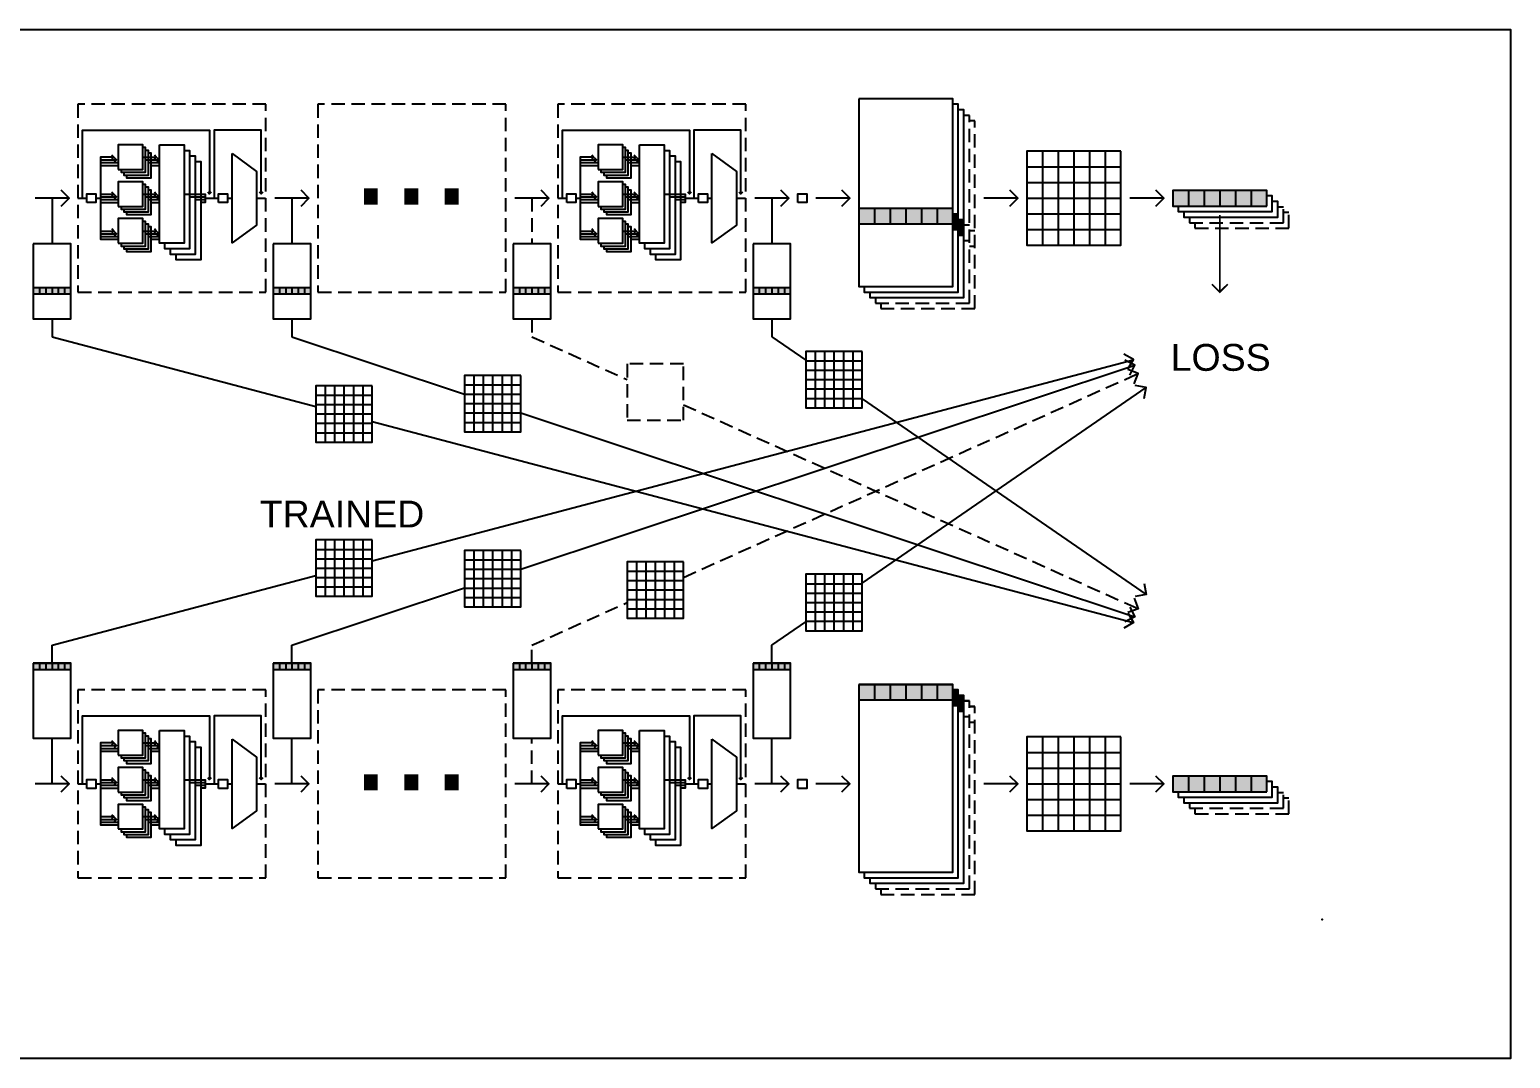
# Model space of a CAD drawing. Header units: inches. Extents: x 50 to 815, y -47 to 438.
# Drawn here: x 289.5 to 455, y 322.9 to 437.9 of the extents above; entities that cross this region are included whole.
import ezdxf

# ---------------------------------------------------------------- set-up
doc = ezdxf.new("R2010")
doc.units = ezdxf.units.IN
doc.header["$MEASUREMENT"] = 0
doc.linetypes.add('DASHED', pattern=[0.75, 0.5, -0.25])
for name, color, linetype in [('general_borders', 7, 'Continuous'), ('image_borders', 24, 'Continuous'), ('image_fill', 21, 'Continuous'), ('text', 252, 'Continuous'), ('text_borders', 204, 'Continuous'), ('text_fill', 211, 'Continuous')]:
    doc.layers.add(name, color=color, linetype=linetype)
doc.styles.get("Standard").update_dxf_attribs({"font": 'arial.ttf'})

msp = doc.modelspace()

# ---------------------------------------------------------------- hatches: boundary and pattern name
at = {"layer": 'image_fill', "transparency": 33554483}
h = msp.add_hatch(color=256, dxfattribs=at)
h.dxf.hatch_style = 1
h.paths.add_polyline_path([(290.61, 367.08), (289.91, 367.08), (289.91, 366.38), (290.61, 366.38)])
h.paths.add_polyline_path([(291.31, 367.08), (290.61, 367.08), (290.61, 366.38), (291.31, 366.38)])
h.paths.add_polyline_path([(292.01, 367.08), (291.31, 367.08), (291.31, 366.38), (292.01, 366.38)])
h.paths.add_polyline_path([(292.71, 367.08), (292.01, 367.08), (292.01, 366.38), (292.71, 366.38)])
h.paths.add_polyline_path([(293.41, 367.08), (292.71, 367.08), (292.71, 366.38), (293.41, 366.38)])
h.paths.add_polyline_path([(294.11, 367.08), (293.41, 367.08), (293.41, 366.38), (294.11, 366.38)])
h = msp.add_hatch(color=256, dxfattribs=at)
h.dxf.hatch_style = 1
h.paths.add_polyline_path([(317.42, 367.08), (316.72, 367.08), (316.72, 366.38), (317.42, 366.38)])
h.paths.add_polyline_path([(318.12, 367.08), (317.42, 367.08), (317.42, 366.38), (318.12, 366.38)])
h.paths.add_polyline_path([(318.82, 367.08), (318.12, 367.08), (318.12, 366.38), (318.82, 366.38)])
h.paths.add_polyline_path([(319.52, 367.08), (318.82, 367.08), (318.82, 366.38), (319.52, 366.38)])
h.paths.add_polyline_path([(320.22, 367.08), (319.52, 367.08), (319.52, 366.38), (320.22, 366.38)])
h.paths.add_polyline_path([(320.92, 367.08), (320.22, 367.08), (320.22, 366.38), (320.92, 366.38)])
h = msp.add_hatch(color=256, dxfattribs=at)
h.dxf.hatch_style = 1
h.paths.add_polyline_path([(344.23, 367.08), (343.53, 367.08), (343.53, 366.38), (344.23, 366.38)])
h.paths.add_polyline_path([(344.93, 367.08), (344.23, 367.08), (344.23, 366.38), (344.93, 366.38)])
h.paths.add_polyline_path([(345.63, 367.08), (344.93, 367.08), (344.93, 366.38), (345.63, 366.38)])
h.paths.add_polyline_path([(346.33, 367.08), (345.63, 367.08), (345.63, 366.38), (346.33, 366.38)])
h.paths.add_polyline_path([(347.03, 367.08), (346.33, 367.08), (346.33, 366.38), (347.03, 366.38)])
h.paths.add_polyline_path([(347.73, 367.08), (347.03, 367.08), (347.03, 366.38), (347.73, 366.38)])
h = msp.add_hatch(color=256, dxfattribs=at)
h.dxf.hatch_style = 1
h.paths.add_polyline_path([(371.04, 367.08), (370.34, 367.08), (370.34, 366.38), (371.04, 366.38)])
h.paths.add_polyline_path([(371.74, 367.08), (371.04, 367.08), (371.04, 366.38), (371.74, 366.38)])
h.paths.add_polyline_path([(372.44, 367.08), (371.74, 367.08), (371.74, 366.38), (372.44, 366.38)])
h.paths.add_polyline_path([(373.14, 367.08), (372.44, 367.08), (372.44, 366.38), (373.14, 366.38)])
h.paths.add_polyline_path([(373.84, 367.08), (373.14, 367.08), (373.14, 366.38), (373.84, 366.38)])
h.paths.add_polyline_path([(374.54, 367.08), (373.84, 367.08), (373.84, 366.38), (374.54, 366.38)])
at = {"layer": 'image_fill', "true_color": 0xffd9b3, "transparency": 33554483}
h = msp.add_hatch(color=41, dxfattribs=at)
h.dxf.hatch_style = 1
h.paths.add_polyline_path([(383.9, 364.71), (382.15, 364.71), (382.15, 362.96), (383.9, 362.96)])
h.paths.add_polyline_path([(385.65, 364.71), (383.9, 364.71), (383.9, 362.96), (385.65, 362.96)])
h.paths.add_polyline_path([(387.4, 364.71), (385.65, 364.71), (385.65, 362.96), (387.4, 362.96)])
h.paths.add_polyline_path([(389.15, 364.71), (387.4, 364.71), (387.4, 362.96), (389.15, 362.96)])
h.paths.add_polyline_path([(390.9, 364.71), (389.15, 364.71), (389.15, 362.96), (390.9, 362.96)])
h.paths.add_polyline_path([(392.65, 364.71), (390.9, 364.71), (390.9, 362.96), (392.65, 362.96)])
h = msp.add_hatch(color=41, dxfattribs=at)
h.dxf.hatch_style = 1
h.paths.add_polyline_path([(393.27, 364.09), (392.65, 364.09), (392.65, 362.34), (393.27, 362.34)])
h = msp.add_hatch(color=41, dxfattribs=at)
h.dxf.hatch_style = 1
h.paths.add_polyline_path([(393.89, 363.47), (393.27, 363.47), (393.27, 361.72), (393.89, 361.72)])
at = {"layer": 'image_fill', "transparency": 33554483}
h = msp.add_hatch(color=256, dxfattribs=at)
h.dxf.hatch_style = 1
h.paths.add_polyline_path([(418.99, 354.46), (417.24, 354.46), (417.24, 352.71), (418.99, 352.71)])
h.paths.add_polyline_path([(420.74, 354.46), (418.99, 354.46), (418.99, 352.71), (420.74, 352.71)])
h.paths.add_polyline_path([(422.49, 354.46), (420.74, 354.46), (420.74, 352.71), (422.49, 352.71)])
h.paths.add_polyline_path([(424.24, 354.46), (422.49, 354.46), (422.49, 352.71), (424.24, 352.71)])
h.paths.add_polyline_path([(425.99, 354.46), (424.24, 354.46), (424.24, 352.71), (425.99, 352.71)])
h.paths.add_polyline_path([(427.74, 354.46), (425.99, 354.46), (425.99, 352.71), (427.74, 352.71)])
at = {"layer": 'text_fill', "transparency": 33554483}
h = msp.add_hatch(color=256, dxfattribs=at)
h.dxf.hatch_style = 1
h.paths.add_polyline_path([(418.99, 419.93), (417.24, 419.93), (417.24, 418.18), (418.99, 418.18)])
h.paths.add_polyline_path([(420.74, 419.93), (418.99, 419.93), (418.99, 418.18), (420.74, 418.18)])
h.paths.add_polyline_path([(422.49, 419.93), (420.74, 419.93), (420.74, 418.18), (422.49, 418.18)])
h.paths.add_polyline_path([(424.24, 419.93), (422.49, 419.93), (422.49, 418.18), (424.24, 418.18)])
h.paths.add_polyline_path([(425.99, 419.93), (424.24, 419.93), (424.24, 418.18), (425.99, 418.18)])
h.paths.add_polyline_path([(427.74, 419.93), (425.99, 419.93), (425.99, 418.18), (427.74, 418.18)])
at = {"layer": 'text_fill', "true_color": 0xffb3ff, "transparency": 33554483}
h = msp.add_hatch(color=211, dxfattribs=at)
h.dxf.hatch_style = 1
h.paths.add_polyline_path([(383.9, 417.93), (382.15, 417.93), (382.15, 416.18), (383.9, 416.18)])
h.paths.add_polyline_path([(385.65, 417.93), (383.9, 417.93), (383.9, 416.18), (385.65, 416.18)])
h.paths.add_polyline_path([(387.4, 417.93), (385.65, 417.93), (385.65, 416.18), (387.4, 416.18)])
h.paths.add_polyline_path([(389.15, 417.93), (387.4, 417.93), (387.4, 416.18), (389.15, 416.18)])
h.paths.add_polyline_path([(390.9, 417.93), (389.15, 417.93), (389.15, 416.18), (390.9, 416.18)])
h.paths.add_polyline_path([(392.65, 417.93), (390.9, 417.93), (390.9, 416.18), (392.65, 416.18)])
h = msp.add_hatch(color=211, dxfattribs=at)
h.dxf.hatch_style = 1
h.paths.add_polyline_path([(393.27, 417.31), (392.65, 417.31), (392.65, 415.56), (393.27, 415.56)])
h = msp.add_hatch(color=211, dxfattribs=at)
h.dxf.hatch_style = 1
h.paths.add_polyline_path([(393.89, 416.69), (393.27, 416.69), (393.27, 414.94), (393.89, 414.94)])
at = {"layer": 'text_fill', "transparency": 33554483}
h = msp.add_hatch(color=256, dxfattribs=at)
h.dxf.hatch_style = 1
h.paths.add_polyline_path([(290.61, 409.06), (289.91, 409.06), (289.91, 408.36), (290.61, 408.36)])
h.paths.add_polyline_path([(291.31, 409.06), (290.61, 409.06), (290.61, 408.36), (291.31, 408.36)])
h.paths.add_polyline_path([(292.01, 409.06), (291.31, 409.06), (291.31, 408.36), (292.01, 408.36)])
h.paths.add_polyline_path([(292.71, 409.06), (292.01, 409.06), (292.01, 408.36), (292.71, 408.36)])
h.paths.add_polyline_path([(293.41, 409.06), (292.71, 409.06), (292.71, 408.36), (293.41, 408.36)])
h.paths.add_polyline_path([(294.11, 409.06), (293.41, 409.06), (293.41, 408.36), (294.11, 408.36)])
h = msp.add_hatch(color=256, dxfattribs=at)
h.dxf.hatch_style = 1
h.paths.add_polyline_path([(317.42, 409.06), (316.72, 409.06), (316.72, 408.36), (317.42, 408.36)])
h.paths.add_polyline_path([(318.12, 409.06), (317.42, 409.06), (317.42, 408.36), (318.12, 408.36)])
h.paths.add_polyline_path([(318.82, 409.06), (318.12, 409.06), (318.12, 408.36), (318.82, 408.36)])
h.paths.add_polyline_path([(319.52, 409.06), (318.82, 409.06), (318.82, 408.36), (319.52, 408.36)])
h.paths.add_polyline_path([(320.22, 409.06), (319.52, 409.06), (319.52, 408.36), (320.22, 408.36)])
h.paths.add_polyline_path([(320.92, 409.06), (320.22, 409.06), (320.22, 408.36), (320.92, 408.36)])
h = msp.add_hatch(color=256, dxfattribs=at)
h.dxf.hatch_style = 1
h.paths.add_polyline_path([(344.23, 409.06), (343.53, 409.06), (343.53, 408.36), (344.23, 408.36)])
h.paths.add_polyline_path([(344.93, 409.06), (344.23, 409.06), (344.23, 408.36), (344.93, 408.36)])
h.paths.add_polyline_path([(345.63, 409.06), (344.93, 409.06), (344.93, 408.36), (345.63, 408.36)])
h.paths.add_polyline_path([(346.33, 409.06), (345.63, 409.06), (345.63, 408.36), (346.33, 408.36)])
h.paths.add_polyline_path([(347.03, 409.06), (346.33, 409.06), (346.33, 408.36), (347.03, 408.36)])
h.paths.add_polyline_path([(347.73, 409.06), (347.03, 409.06), (347.03, 408.36), (347.73, 408.36)])
h = msp.add_hatch(color=256, dxfattribs=at)
h.dxf.hatch_style = 1
h.paths.add_polyline_path([(371.04, 409.06), (370.34, 409.06), (370.34, 408.36), (371.04, 408.36)])
h.paths.add_polyline_path([(371.74, 409.06), (371.04, 409.06), (371.04, 408.36), (371.74, 408.36)])
h.paths.add_polyline_path([(372.44, 409.06), (371.74, 409.06), (371.74, 408.36), (372.44, 408.36)])
h.paths.add_polyline_path([(373.14, 409.06), (372.44, 409.06), (372.44, 408.36), (373.14, 408.36)])
h.paths.add_polyline_path([(373.84, 409.06), (373.14, 409.06), (373.14, 408.36), (373.84, 408.36)])
h.paths.add_polyline_path([(374.54, 409.06), (373.84, 409.06), (373.84, 408.36), (374.54, 408.36)])

# ---------------------------------------------------------------- linework, layer by layer
at = {"layer": 'general_borders'}
msp.add_lwpolyline([(196.9, 437.91), (454.96, 437.91), (454.96, 322.89), (196.9, 322.89)], close=True, dxfattribs=at)
at = {"layer": 'general_borders', "color": 211, "true_color": 0xffb3ff}
for points in [[(293.91, 419.06), (290.11, 419.06)], [(293.02, 418.17), (293.91, 419.06), (293.02, 419.94)], [(320.72, 419.06), (316.92, 419.06)], [(319.84, 418.17), (320.72, 419.06), (319.84, 419.94)], [(347.53, 419.06), (343.73, 419.06)], [(346.65, 418.17), (347.53, 419.06), (346.65, 419.94)], [(374.34, 419.06), (370.54, 419.06)], [(373.46, 418.17), (374.34, 419.06), (373.46, 419.94)], [(381.15, 419.06), (377.35, 419.06)], [(380.27, 418.17), (381.15, 419.06), (380.27, 419.94)], [(399.93, 419.06), (396.13, 419.06)], [(399.05, 418.17), (399.93, 419.06), (399.05, 419.94)], [(416.24, 419.06), (412.44, 419.06)], [(415.36, 418.17), (416.24, 419.06), (415.36, 419.94)]]:
    msp.add_lwpolyline(points, dxfattribs=at)
at = {"layer": 'general_borders', "color": 41, "true_color": 0xffd9b3}
for points in [[(293.02, 352.7), (293.91, 353.58), (293.02, 354.46)], [(319.84, 352.7), (320.72, 353.58), (319.84, 354.46)], [(346.65, 352.7), (347.53, 353.58), (346.65, 354.46)], [(373.46, 352.7), (374.34, 353.58), (373.46, 354.46)], [(380.27, 352.7), (381.15, 353.58), (380.27, 354.46)], [(399.05, 352.7), (399.93, 353.58), (399.05, 354.46)], [(415.36, 352.7), (416.24, 353.58), (415.36, 354.46)], [(293.91, 353.58), (290.11, 353.58)], [(320.72, 353.58), (316.92, 353.58)], [(347.53, 353.58), (343.73, 353.58)], [(374.34, 353.58), (370.54, 353.58)], [(381.15, 353.58), (377.35, 353.58)], [(399.93, 353.58), (396.13, 353.58)], [(416.24, 353.58), (412.44, 353.58)]]:
    msp.add_lwpolyline(points, dxfattribs=at)
at = {"layer": 'general_borders'}
msp.add_point((433.92, 338.43), dxfattribs=at)
at = {"layer": 'image_borders', "ltscale": 3}
for points in [[(327.78, 378.53), (412.83, 401)], [(412.21, 399.93), (412.84, 401.01), (411.76, 401.64)], [(412.45, 399.28), (413, 400.4), (411.89, 400.96)], [(344.39, 377.58), (413, 400.4)], [(412.93, 398.29), (413.37, 399.46), (412.2, 399.91)], [(382.53, 376.03), (414.26, 397.88)], [(414.03, 396.65), (414.26, 397.88), (413.03, 398.11)], [(292.01, 369.08), (321.48, 376.87)], [(318.82, 369.08), (338.09, 375.49)], [(372.44, 369.08), (376.23, 371.69)], [(292.01, 367.08), (292.01, 369.08)], [(292.01, 367.08), (292.01, 369.08)], [(318.82, 367.08), (318.82, 369.08)], [(372.44, 367.08), (372.44, 369.08)], [(289.91, 367.08), (294.11, 367.08)], [(289.91, 366.38), (294.11, 366.38)], [(316.72, 367.08), (320.92, 367.08)], [(316.72, 366.38), (320.92, 366.38)], [(343.53, 367.08), (347.73, 367.08)], [(343.53, 366.38), (347.73, 366.38)], [(370.34, 367.08), (374.54, 367.08)], [(370.34, 366.38), (374.54, 366.38)], [(417.86, 352.71), (417.86, 352.09), (428.36, 352.09), (428.36, 353.84), (427.74, 353.84)], [(418.48, 352.09), (418.48, 351.47), (428.98, 351.47), (428.98, 353.22), (428.36, 353.22)]]:
    msp.add_lwpolyline(points, dxfattribs=at)
at = {"layer": 'image_borders', "linetype": 'DASHED', "ltscale": 3}
for points in [[(362.56, 376.67), (413.37, 399.46)], [(345.63, 369.08), (356.26, 373.85)], [(345.63, 367.08), (345.63, 369.08)], [(419.1, 351.47), (419.1, 350.85), (429.6, 350.85), (429.6, 352.6), (428.98, 352.6)], [(419.72, 350.85), (419.72, 350.23), (430.22, 350.23), (430.22, 351.98), (429.6, 351.98)]]:
    msp.add_lwpolyline(points, dxfattribs=at)
at = {"layer": 'image_borders', "color": 7, "ltscale": 3}
for points in [[(327.78, 380.85), (321.48, 380.85), (321.48, 374.55), (327.78, 374.55)], [(344.39, 379.68), (338.09, 379.68), (338.09, 373.38), (344.39, 373.38)], [(362.56, 378.41), (356.26, 378.41), (356.26, 372.11), (362.56, 372.11)], [(382.53, 377.01), (376.23, 377.01), (376.23, 370.71), (382.53, 370.71)]]:
    msp.add_lwpolyline(points, close=True, dxfattribs=at)
at = {"layer": 'image_borders', "ltscale": 3}
for points in [[(289.91, 367.08), (289.91, 358.68), (294.11, 358.68), (294.11, 367.08)], [(316.72, 367.08), (316.72, 358.68), (320.92, 358.68), (320.92, 367.08)], [(343.53, 367.08), (343.53, 358.68), (347.73, 358.68), (347.73, 367.08)], [(370.34, 367.08), (370.34, 358.68), (374.54, 358.68), (374.54, 367.08)], [(427.74, 352.71), (427.74, 354.46), (417.24, 354.46), (417.24, 352.71)]]:
    msp.add_lwpolyline(points, close=True, dxfattribs=at)
at = {"layer": 'image_borders', "color": 41, "linetype": 'DASHED', "ltscale": 3, "true_color": 0xffd9b3}
for points in [[(294.91, 364.08), (294.91, 343.08), (315.91, 343.08), (315.91, 364.08)], [(321.72, 364.08), (321.72, 343.08), (342.72, 343.08), (342.72, 364.08)], [(348.53, 364.08), (348.53, 343.08), (369.53, 343.08), (369.53, 364.08)]]:
    msp.add_lwpolyline(points, close=True, dxfattribs=at)
at = {"layer": 'image_borders', "color": 41, "ltscale": 3, "true_color": 0xffd9b3}
for points in [[(382.15, 364.71), (392.65, 364.71)], [(382.77, 343.71), (382.77, 343.09), (393.27, 343.09), (393.27, 364.09), (392.65, 364.09)], [(392.65, 364.09), (393.27, 364.09)], [(382.15, 362.96), (392.65, 362.96)], [(383.39, 343.09), (383.39, 342.47), (393.89, 342.47), (393.89, 363.47), (393.27, 363.47)], [(393.27, 363.47), (393.89, 363.47)], [(393.89, 362.85), (394.51, 362.85)], [(295.41, 353.58), (295.41, 361.2), (308.62, 361.2), (309.62, 361.2), (309.62, 354.08)], [(315.37, 354.08), (315.37, 361.2), (310.12, 361.2), (310.12, 353.58)], [(349.03, 353.58), (349.03, 361.2), (362.24, 361.2), (363.24, 361.2), (363.24, 354.08)], [(368.99, 354.08), (368.99, 361.2), (363.74, 361.2), (363.74, 353.58)], [(392.65, 362.34), (393.27, 362.34)], [(393.27, 361.72), (393.89, 361.72)], [(393.89, 361.1), (394.51, 361.1)], [(394.51, 362.23), (395.12, 362.23)], [(299.72, 356.79), (299.72, 356.49), (302.47, 356.49), (302.47, 359.24), (302.16, 359.24)], [(353.34, 356.79), (353.34, 356.49), (356.09, 356.49), (356.09, 359.24), (355.78, 359.24)], [(394.51, 360.48), (395.12, 360.48)], [(292.01, 353.58), (292.01, 358.68)], [(298.91, 358.17), (297.41, 358.17), (297.41, 348.99), (299.41, 348.99)], [(297.41, 357.86), (299.22, 357.86)], [(297.41, 357.55), (299.41, 357.55)], [(298.69, 357.95), (298.91, 358.17), (298.69, 358.39)], [(299, 357.64), (299.22, 357.86), (299, 358.08)], [(300.03, 356.49), (300.03, 356.18), (302.78, 356.18), (302.78, 358.93), (302.47, 358.93)], [(300.34, 356.18), (300.34, 355.87), (303.09, 355.87), (303.09, 358.62), (302.78, 358.62)], [(302.16, 358.17), (303.66, 358.17)], [(302.47, 357.86), (303.97, 357.86)], [(302.78, 357.55), (304.02, 357.55)], [(303.44, 357.95), (303.66, 358.17), (303.44, 358.39)], [(303.75, 357.64), (303.97, 357.86), (303.75, 358.08)], [(306.77, 358.93), (307.38, 358.93), (307.38, 347.93), (304.63, 347.93), (304.63, 348.54)], [(307.38, 358.31), (308, 358.31), (308, 347.31), (305.25, 347.31), (305.25, 347.93)], [(308, 357.69), (308.62, 357.69), (308.62, 346.69), (305.87, 346.69), (305.87, 347.31)], [(318.82, 353.58), (318.82, 358.68)], [(352.53, 358.17), (351.03, 358.17), (351.03, 348.99), (353.03, 348.99)], [(351.03, 357.86), (352.84, 357.86)], [(351.03, 357.55), (353.03, 357.55)], [(352.31, 357.95), (352.53, 358.17), (352.31, 358.39)], [(352.62, 357.64), (352.84, 357.86), (352.62, 358.08)], [(353.65, 356.49), (353.65, 356.18), (356.4, 356.18), (356.4, 358.93), (356.09, 358.93)], [(353.96, 356.18), (353.96, 355.87), (356.71, 355.87), (356.71, 358.62), (356.4, 358.62)], [(355.78, 358.17), (357.28, 358.17)], [(356.09, 357.86), (357.59, 357.86)], [(356.4, 357.55), (357.64, 357.55)], [(357.06, 357.95), (357.28, 358.17), (357.06, 358.39)], [(357.37, 357.64), (357.59, 357.86), (357.37, 358.08)], [(360.39, 358.93), (361, 358.93), (361, 347.93), (358.25, 347.93), (358.25, 348.54)], [(361, 358.31), (361.62, 358.31), (361.62, 347.31), (358.87, 347.31), (358.87, 347.93)], [(361.62, 357.69), (362.24, 357.69), (362.24, 346.69), (359.49, 346.69), (359.49, 347.31)], [(372.44, 353.58), (372.44, 358.68)], [(297.41, 357.24), (299.41, 357.24)], [(303.09, 357.24), (304.02, 357.24)], [(351.03, 357.24), (353.03, 357.24)], [(356.71, 357.24), (357.64, 357.24)], [(298.69, 353.82), (298.91, 354.04), (298.69, 354.27)], [(299.72, 352.67), (299.72, 352.36), (302.47, 352.36), (302.47, 355.11), (302.16, 355.11)], [(300.03, 352.36), (300.03, 352.05), (302.78, 352.05), (302.78, 354.8), (302.47, 354.8)], [(300.34, 352.05), (300.34, 351.74), (303.09, 351.74), (303.09, 354.49), (302.78, 354.49)], [(303.44, 353.82), (303.66, 354.04), (303.44, 354.27)], [(309.4, 354.3), (309.62, 354.08), (309.84, 354.3)], [(315.15, 354.3), (315.37, 354.08), (315.59, 354.3)], [(352.31, 353.82), (352.53, 354.04), (352.31, 354.27)], [(353.34, 352.67), (353.34, 352.36), (356.09, 352.36), (356.09, 355.11), (355.78, 355.11)], [(353.65, 352.36), (353.65, 352.05), (356.4, 352.05), (356.4, 354.8), (356.09, 354.8)], [(353.96, 352.05), (353.96, 351.74), (356.71, 351.74), (356.71, 354.49), (356.4, 354.49)], [(357.06, 353.82), (357.28, 354.04), (357.06, 354.27)], [(363.02, 354.3), (363.24, 354.08), (363.46, 354.3)], [(368.77, 354.3), (368.99, 354.08), (369.21, 354.3)], [(294.91, 353.58), (295.91, 353.58)], [(296.91, 353.58), (297.41, 353.58)], [(297.41, 354.04), (298.91, 354.04)], [(297.41, 353.74), (299.22, 353.74)], [(297.41, 353.43), (299.41, 353.43)], [(297.41, 353.12), (299.41, 353.12)], [(299, 353.51), (299.22, 353.74), (299, 353.96)], [(302.16, 354.04), (303.66, 354.04)], [(302.47, 353.74), (303.97, 353.74)], [(302.78, 353.43), (304.02, 353.43)], [(303.09, 353.12), (304.02, 353.12)], [(303.75, 353.51), (303.97, 353.74), (303.75, 353.96)], [(306.77, 354.04), (309.12, 354.04), (309.12, 353.12), (308.62, 353.12)], [(307.38, 353.74), (309.12, 353.74)], [(308, 353.43), (309.12, 353.43)], [(309.12, 353.58), (310.62, 353.58)], [(314.87, 353.58), (315.87, 353.58)], [(348.53, 353.58), (349.53, 353.58)], [(350.53, 353.58), (351.03, 353.58)], [(351.03, 354.04), (352.53, 354.04)], [(351.03, 353.74), (352.84, 353.74)], [(351.03, 353.43), (353.03, 353.43)], [(351.03, 353.12), (353.03, 353.12)], [(352.62, 353.51), (352.84, 353.74), (352.62, 353.96)], [(355.78, 354.04), (357.28, 354.04)], [(356.09, 353.74), (357.59, 353.74)], [(356.4, 353.43), (357.64, 353.43)], [(356.71, 353.12), (357.64, 353.12)], [(357.37, 353.51), (357.59, 353.74), (357.37, 353.96)], [(360.39, 354.04), (362.74, 354.04), (362.74, 353.12), (362.24, 353.12)], [(361, 353.74), (362.74, 353.74)], [(361.62, 353.43), (362.74, 353.43)], [(362.74, 353.58), (364.24, 353.58)], [(368.49, 353.58), (369.49, 353.58)], [(299.72, 348.54), (299.72, 348.24), (302.47, 348.24), (302.47, 350.99), (302.16, 350.99)], [(353.34, 348.54), (353.34, 348.24), (356.09, 348.24), (356.09, 350.99), (355.78, 350.99)], [(297.41, 349.92), (298.91, 349.92)], [(297.41, 349.61), (299.22, 349.61)], [(297.41, 349.3), (299.41, 349.3)], [(298.69, 349.7), (298.91, 349.92), (298.69, 350.14)], [(299, 349.39), (299.22, 349.61), (299, 349.83)], [(300.03, 348.24), (300.03, 347.93), (302.78, 347.93), (302.78, 350.68), (302.47, 350.68)], [(300.34, 347.93), (300.34, 347.62), (303.09, 347.62), (303.09, 350.37), (302.78, 350.37)], [(302.16, 349.92), (303.66, 349.92)], [(302.47, 349.61), (303.97, 349.61)], [(302.78, 349.3), (304.02, 349.3)], [(303.44, 349.7), (303.66, 349.92), (303.44, 350.14)], [(303.75, 349.39), (303.97, 349.61), (303.75, 349.83)], [(351.03, 349.92), (352.53, 349.92)], [(351.03, 349.61), (352.84, 349.61)], [(351.03, 349.3), (353.03, 349.3)], [(352.31, 349.7), (352.53, 349.92), (352.31, 350.14)], [(352.62, 349.39), (352.84, 349.61), (352.62, 349.83)], [(353.65, 348.24), (353.65, 347.93), (356.4, 347.93), (356.4, 350.68), (356.09, 350.68)], [(353.96, 347.93), (353.96, 347.62), (356.71, 347.62), (356.71, 350.37), (356.4, 350.37)], [(355.78, 349.92), (357.28, 349.92)], [(356.09, 349.61), (357.59, 349.61)], [(356.4, 349.3), (357.64, 349.3)], [(357.06, 349.7), (357.28, 349.92), (357.06, 350.14)], [(357.37, 349.39), (357.59, 349.61), (357.37, 349.83)], [(303.09, 348.99), (304.02, 348.99)], [(356.71, 348.99), (357.64, 348.99)]]:
    msp.add_lwpolyline(points, dxfattribs=at)
for points in [[(382.15, 364.71), (382.15, 343.71), (392.65, 343.71), (392.65, 364.71)], [(299.41, 356.79), (302.16, 356.79), (302.16, 359.54), (299.41, 359.54)], [(304.02, 359.54), (306.77, 359.54), (306.77, 348.54), (304.02, 348.54)], [(353.03, 356.79), (355.78, 356.79), (355.78, 359.54), (353.03, 359.54)], [(357.64, 359.54), (360.39, 359.54), (360.39, 348.54), (357.64, 348.54)], [(312.12, 358.58), (314.87, 356.58), (314.87, 350.58), (312.12, 348.58)], [(365.74, 358.58), (368.49, 356.58), (368.49, 350.58), (365.74, 348.58)], [(411.43, 358.83), (400.93, 358.83), (400.93, 348.33), (411.43, 348.33)], [(299.41, 352.67), (302.16, 352.67), (302.16, 355.42), (299.41, 355.42)], [(353.03, 352.67), (355.78, 352.67), (355.78, 355.42), (353.03, 355.42)], [(295.91, 353.08), (295.91, 354.08), (296.91, 354.08), (296.91, 353.08)], [(310.62, 353.08), (310.62, 354.08), (311.62, 354.08), (311.62, 353.08)], [(349.53, 353.08), (349.53, 354.08), (350.53, 354.08), (350.53, 353.08)], [(364.24, 353.08), (364.24, 354.08), (365.24, 354.08), (365.24, 353.08)], [(375.34, 353.08), (375.34, 354.08), (376.34, 354.08), (376.34, 353.08)], [(299.41, 348.54), (302.16, 348.54), (302.16, 351.29), (299.41, 351.29)], [(353.03, 348.54), (355.78, 348.54), (355.78, 351.29), (353.03, 351.29)]]:
    msp.add_lwpolyline(points, close=True, dxfattribs=at)
at = {"layer": 'image_borders', "color": 41, "linetype": 'DASHED', "ltscale": 3, "true_color": 0xffd9b3}
for points in [[(384.01, 342.47), (384.01, 341.85), (394.51, 341.85), (394.51, 362.85), (393.89, 362.85)], [(384.62, 341.85), (384.62, 341.23), (395.12, 341.23), (395.12, 362.23), (394.51, 362.23)], [(345.63, 353.58), (345.63, 358.68)]]:
    msp.add_lwpolyline(points, dxfattribs=at)
at = {"layer": 'image_fill', "color": 8}
for points in [[(322.53, 380.85), (322.53, 374.55)], [(323.58, 380.85), (323.58, 374.55)], [(324.63, 380.85), (324.63, 374.55)], [(325.68, 380.85), (325.68, 374.55)], [(326.73, 380.85), (326.73, 374.55)], [(321.48, 379.8), (327.78, 379.8)], [(339.14, 379.68), (339.14, 373.38)], [(340.19, 379.68), (340.19, 373.38)], [(341.24, 379.68), (341.24, 373.38)], [(342.29, 379.68), (342.29, 373.38)], [(343.34, 379.68), (343.34, 373.38)], [(321.48, 378.75), (327.78, 378.75)], [(321.48, 377.7), (327.78, 377.7)], [(338.09, 378.63), (344.39, 378.63)], [(338.09, 377.58), (344.39, 377.58)], [(356.26, 377.36), (362.56, 377.36)], [(357.31, 378.41), (357.31, 372.11)], [(358.36, 378.41), (358.36, 372.11)], [(359.41, 378.41), (359.41, 372.11)], [(360.46, 378.41), (360.46, 372.11)], [(361.51, 378.41), (361.51, 372.11)], [(321.48, 376.65), (327.78, 376.65)], [(321.48, 375.6), (327.78, 375.6)], [(338.09, 376.53), (344.39, 376.53)], [(356.26, 376.31), (362.56, 376.31)], [(376.23, 375.96), (382.53, 375.96)], [(377.28, 377.01), (377.28, 370.71)], [(378.33, 377.01), (378.33, 370.71)], [(379.38, 377.01), (379.38, 370.71)], [(380.43, 377.01), (380.43, 370.71)], [(381.48, 377.01), (381.48, 370.71)], [(338.09, 375.48), (344.39, 375.48)], [(338.09, 374.43), (344.39, 374.43)], [(356.26, 375.26), (362.56, 375.26)], [(356.26, 374.21), (362.56, 374.21)], [(376.23, 374.91), (382.53, 374.91)], [(356.26, 373.16), (362.56, 373.16)], [(376.23, 373.86), (382.53, 373.86)], [(376.23, 372.81), (382.53, 372.81)], [(376.23, 371.76), (382.53, 371.76)]]:
    msp.add_lwpolyline(points, dxfattribs=at)
at = {"layer": 'image_fill'}
for points in [[(290.61, 367.08), (290.61, 366.38)], [(291.31, 367.08), (291.31, 366.38)], [(292.01, 367.08), (292.01, 366.38)], [(292.71, 367.08), (292.71, 366.38)], [(293.41, 367.08), (293.41, 366.38)], [(317.42, 367.08), (317.42, 366.38)], [(318.12, 367.08), (318.12, 366.38)], [(318.82, 367.08), (318.82, 366.38)], [(319.52, 367.08), (319.52, 366.38)], [(320.22, 367.08), (320.22, 366.38)], [(344.23, 367.08), (344.23, 366.38)], [(344.93, 367.08), (344.93, 366.38)], [(345.63, 367.08), (345.63, 366.38)], [(346.33, 367.08), (346.33, 366.38)], [(347.03, 367.08), (347.03, 366.38)], [(371.04, 367.08), (371.04, 366.38)], [(371.74, 367.08), (371.74, 366.38)], [(372.44, 367.08), (372.44, 366.38)], [(373.14, 367.08), (373.14, 366.38)], [(373.84, 367.08), (373.84, 366.38)], [(418.99, 354.46), (418.99, 352.71)], [(420.74, 354.46), (420.74, 352.71)], [(422.49, 354.46), (422.49, 352.71)], [(424.24, 354.46), (424.24, 352.71)], [(425.99, 354.46), (425.99, 352.71)]]:
    msp.add_lwpolyline(points, dxfattribs=at)
at = {"layer": 'image_fill', "color": 41, "true_color": 0xffd9b3}
for points in [[(383.9, 364.71), (383.9, 362.96)], [(385.65, 364.71), (385.65, 362.96)], [(387.4, 364.71), (387.4, 362.96)], [(389.15, 364.71), (389.15, 362.96)], [(390.9, 364.71), (390.9, 362.96)], [(402.68, 358.83), (402.68, 348.33)], [(404.43, 358.83), (404.43, 348.33)], [(406.18, 358.83), (406.18, 348.33)], [(407.93, 358.83), (407.93, 348.33)], [(409.68, 358.83), (409.68, 348.33)], [(400.93, 357.08), (411.43, 357.08)], [(400.93, 355.33), (411.43, 355.33)], [(400.93, 353.58), (411.43, 353.58)], [(400.93, 351.83), (411.43, 351.83)], [(400.93, 350.08), (411.43, 350.08)]]:
    msp.add_lwpolyline(points, dxfattribs=at)
at = {"layer": 'text', "color": 211, "true_color": 0xffb3ff}
for points in [[(311.62, 419.06), (312.12, 419.06)], [(365.24, 419.06), (365.74, 419.06)]]:
    msp.add_lwpolyline(points, dxfattribs=at)
at = {"layer": 'text', "color": 41, "true_color": 0xffd9b3}
for points in [[(311.62, 353.58), (312.12, 353.58)], [(365.24, 353.58), (365.74, 353.58)]]:
    msp.add_lwpolyline(points, dxfattribs=at)
at = {"layer": 'text_borders', "color": 211, "linetype": 'DASHED', "ltscale": 3, "true_color": 0xffb3ff}
for points in [[(294.91, 429.56), (294.91, 408.56), (315.91, 408.56), (315.91, 429.56)], [(321.72, 429.56), (321.72, 408.56), (342.72, 408.56), (342.72, 429.56)], [(348.53, 429.56), (348.53, 408.56), (369.53, 408.56), (369.53, 429.56)]]:
    msp.add_lwpolyline(points, close=True, dxfattribs=at)
at = {"layer": 'text_borders', "color": 211, "ltscale": 3, "true_color": 0xffb3ff}
for points in [[(382.15, 430.18), (382.15, 409.18), (392.65, 409.18), (392.65, 430.18)], [(299.41, 422.27), (302.16, 422.27), (302.16, 425.02), (299.41, 425.02)], [(304.02, 425.02), (306.77, 425.02), (306.77, 414.02), (304.02, 414.02)], [(312.12, 424.06), (314.87, 422.06), (314.87, 416.06), (312.12, 414.06)], [(353.03, 422.27), (355.78, 422.27), (355.78, 425.02), (353.03, 425.02)], [(357.64, 425.02), (360.39, 425.02), (360.39, 414.02), (357.64, 414.02)], [(365.74, 424.06), (368.49, 422.06), (368.49, 416.06), (365.74, 414.06)], [(411.43, 424.31), (400.93, 424.31), (400.93, 413.81), (411.43, 413.81)], [(299.41, 418.14), (302.16, 418.14), (302.16, 420.89), (299.41, 420.89)], [(353.03, 418.14), (355.78, 418.14), (355.78, 420.89), (353.03, 420.89)], [(295.91, 418.56), (295.91, 419.56), (296.91, 419.56), (296.91, 418.56)], [(310.62, 418.56), (310.62, 419.56), (311.62, 419.56), (311.62, 418.56)], [(349.53, 418.56), (349.53, 419.56), (350.53, 419.56), (350.53, 418.56)], [(364.24, 418.56), (364.24, 419.56), (365.24, 419.56), (365.24, 418.56)], [(375.34, 418.56), (375.34, 419.56), (376.34, 419.56), (376.34, 418.56)], [(299.41, 414.02), (302.16, 414.02), (302.16, 416.77), (299.41, 416.77)], [(353.03, 414.02), (355.78, 414.02), (355.78, 416.77), (353.03, 416.77)]]:
    msp.add_lwpolyline(points, close=True, dxfattribs=at)
for points in [[(382.77, 409.18), (382.77, 408.56), (393.27, 408.56), (393.27, 429.56), (392.65, 429.56)], [(383.39, 408.56), (383.39, 407.94), (393.89, 407.94), (393.89, 428.94), (393.27, 428.94)], [(295.41, 419.06), (295.41, 426.67), (308.62, 426.67), (309.62, 426.67), (309.62, 419.56)], [(315.37, 419.56), (315.37, 426.67), (310.12, 426.67), (310.12, 419.06)], [(349.03, 419.06), (349.03, 426.67), (362.24, 426.67), (363.24, 426.67), (363.24, 419.56)], [(368.99, 419.56), (368.99, 426.67), (363.74, 426.67), (363.74, 419.06)], [(298.91, 423.64), (297.41, 423.64), (297.41, 414.47), (299.41, 414.47)], [(298.69, 423.42), (298.91, 423.64), (298.69, 423.87)], [(299.72, 422.27), (299.72, 421.96), (302.47, 421.96), (302.47, 424.71), (302.16, 424.71)], [(300.03, 421.96), (300.03, 421.65), (302.78, 421.65), (302.78, 424.4), (302.47, 424.4)], [(300.34, 421.65), (300.34, 421.34), (303.09, 421.34), (303.09, 424.09), (302.78, 424.09)], [(302.16, 423.64), (303.66, 423.64)], [(303.44, 423.42), (303.66, 423.64), (303.44, 423.87)], [(306.77, 424.4), (307.38, 424.4), (307.38, 413.4), (304.63, 413.4), (304.63, 414.02)], [(307.38, 423.78), (308, 423.78), (308, 412.78), (305.25, 412.78), (305.25, 413.4)], [(352.53, 423.64), (351.03, 423.64), (351.03, 414.47), (353.03, 414.47)], [(352.31, 423.42), (352.53, 423.64), (352.31, 423.87)], [(353.34, 422.27), (353.34, 421.96), (356.09, 421.96), (356.09, 424.71), (355.78, 424.71)], [(353.65, 421.96), (353.65, 421.65), (356.4, 421.65), (356.4, 424.4), (356.09, 424.4)], [(353.96, 421.65), (353.96, 421.34), (356.71, 421.34), (356.71, 424.09), (356.4, 424.09)], [(355.78, 423.64), (357.28, 423.64)], [(357.06, 423.42), (357.28, 423.64), (357.06, 423.87)], [(360.39, 424.4), (361, 424.4), (361, 413.4), (358.25, 413.4), (358.25, 414.02)], [(361, 423.78), (361.62, 423.78), (361.62, 412.78), (358.87, 412.78), (358.87, 413.4)], [(297.41, 423.34), (299.22, 423.34)], [(297.41, 423.03), (299.41, 423.03)], [(297.41, 422.72), (299.41, 422.72)], [(299, 423.11), (299.22, 423.34), (299, 423.56)], [(302.47, 423.34), (303.97, 423.34)], [(302.78, 423.03), (304.02, 423.03)], [(303.09, 422.72), (304.02, 422.72)], [(303.75, 423.11), (303.97, 423.34), (303.75, 423.56)], [(308, 423.16), (308.62, 423.16), (308.62, 412.16), (305.87, 412.16), (305.87, 412.78)], [(351.03, 423.34), (352.84, 423.34)], [(351.03, 423.03), (353.03, 423.03)], [(351.03, 422.72), (353.03, 422.72)], [(352.62, 423.11), (352.84, 423.34), (352.62, 423.56)], [(356.09, 423.34), (357.59, 423.34)], [(356.4, 423.03), (357.64, 423.03)], [(356.71, 422.72), (357.64, 422.72)], [(357.37, 423.11), (357.59, 423.34), (357.37, 423.56)], [(361.62, 423.16), (362.24, 423.16), (362.24, 412.16), (359.49, 412.16), (359.49, 412.78)], [(299.72, 418.14), (299.72, 417.84), (302.47, 417.84), (302.47, 420.59), (302.16, 420.59)], [(300.03, 417.84), (300.03, 417.53), (302.78, 417.53), (302.78, 420.28), (302.47, 420.28)], [(353.34, 418.14), (353.34, 417.84), (356.09, 417.84), (356.09, 420.59), (355.78, 420.59)], [(353.65, 417.84), (353.65, 417.53), (356.4, 417.53), (356.4, 420.28), (356.09, 420.28)], [(292.01, 419.06), (292.01, 413.96)], [(294.91, 419.06), (295.91, 419.06)], [(296.91, 419.06), (297.41, 419.06)], [(297.41, 419.52), (298.91, 419.52)], [(297.41, 419.21), (299.22, 419.21)], [(297.41, 418.9), (299.41, 418.9)], [(298.69, 419.3), (298.91, 419.52), (298.69, 419.74)], [(299, 418.99), (299.22, 419.21), (299, 419.43)], [(300.34, 417.53), (300.34, 417.22), (303.09, 417.22), (303.09, 419.97), (302.78, 419.97)], [(302.16, 419.52), (303.66, 419.52)], [(302.47, 419.21), (303.97, 419.21)], [(302.78, 418.9), (304.02, 418.9)], [(303.44, 419.3), (303.66, 419.52), (303.44, 419.74)], [(303.75, 418.99), (303.97, 419.21), (303.75, 419.43)], [(306.77, 419.52), (309.12, 419.52), (309.12, 418.59), (308.62, 418.59)], [(307.38, 419.21), (309.12, 419.21)], [(308, 418.9), (309.12, 418.9)], [(309.12, 419.06), (310.62, 419.06)], [(309.4, 419.78), (309.62, 419.56), (309.84, 419.78)], [(314.87, 419.06), (315.87, 419.06)], [(315.15, 419.78), (315.37, 419.56), (315.59, 419.78)], [(318.82, 419.06), (318.82, 413.96)], [(348.53, 419.06), (349.53, 419.06)], [(350.53, 419.06), (351.03, 419.06)], [(351.03, 419.52), (352.53, 419.52)], [(351.03, 419.21), (352.84, 419.21)], [(351.03, 418.9), (353.03, 418.9)], [(352.31, 419.3), (352.53, 419.52), (352.31, 419.74)], [(352.62, 418.99), (352.84, 419.21), (352.62, 419.43)], [(353.96, 417.53), (353.96, 417.22), (356.71, 417.22), (356.71, 419.97), (356.4, 419.97)], [(355.78, 419.52), (357.28, 419.52)], [(356.09, 419.21), (357.59, 419.21)], [(356.4, 418.9), (357.64, 418.9)], [(357.06, 419.3), (357.28, 419.52), (357.06, 419.74)], [(357.37, 418.99), (357.59, 419.21), (357.37, 419.43)], [(360.39, 419.52), (362.74, 419.52), (362.74, 418.59), (362.24, 418.59)], [(361, 419.21), (362.74, 419.21)], [(361.62, 418.9), (362.74, 418.9)], [(362.74, 419.06), (364.24, 419.06)], [(363.02, 419.78), (363.24, 419.56), (363.46, 419.78)], [(368.49, 419.06), (369.49, 419.06)], [(368.77, 419.78), (368.99, 419.56), (369.21, 419.78)], [(372.44, 419.06), (372.44, 413.96)], [(297.41, 418.59), (299.41, 418.59)], [(303.09, 418.59), (304.02, 418.59)], [(351.03, 418.59), (353.03, 418.59)], [(356.71, 418.59), (357.64, 418.59)], [(382.15, 417.93), (392.65, 417.93)], [(392.65, 417.31), (393.27, 417.31)], [(297.41, 415.39), (298.91, 415.39)], [(298.69, 415.17), (298.91, 415.39), (298.69, 415.62)], [(299, 414.86), (299.22, 415.09), (299, 415.31)], [(299.72, 414.02), (299.72, 413.71), (302.47, 413.71), (302.47, 416.46), (302.16, 416.46)], [(300.03, 413.71), (300.03, 413.4), (302.78, 413.4), (302.78, 416.15), (302.47, 416.15)], [(300.34, 413.4), (300.34, 413.09), (303.09, 413.09), (303.09, 415.84), (302.78, 415.84)], [(302.16, 415.39), (303.66, 415.39)], [(303.44, 415.17), (303.66, 415.39), (303.44, 415.62)], [(303.75, 414.86), (303.97, 415.09), (303.75, 415.31)], [(351.03, 415.39), (352.53, 415.39)], [(352.31, 415.17), (352.53, 415.39), (352.31, 415.62)], [(352.62, 414.86), (352.84, 415.09), (352.62, 415.31)], [(353.34, 414.02), (353.34, 413.71), (356.09, 413.71), (356.09, 416.46), (355.78, 416.46)], [(353.65, 413.71), (353.65, 413.4), (356.4, 413.4), (356.4, 416.15), (356.09, 416.15)], [(353.96, 413.4), (353.96, 413.09), (356.71, 413.09), (356.71, 415.84), (356.4, 415.84)], [(355.78, 415.39), (357.28, 415.39)], [(357.06, 415.17), (357.28, 415.39), (357.06, 415.62)], [(357.37, 414.86), (357.59, 415.09), (357.37, 415.31)], [(382.15, 416.18), (392.65, 416.18)], [(392.65, 415.56), (393.27, 415.56)], [(393.27, 416.69), (393.89, 416.69)], [(393.89, 416.07), (394.51, 416.07)], [(394.51, 415.46), (395.12, 415.46)], [(297.41, 415.09), (299.22, 415.09)], [(297.41, 414.78), (299.41, 414.78)], [(302.47, 415.09), (303.97, 415.09)], [(302.78, 414.78), (304.02, 414.78)], [(303.09, 414.47), (304.02, 414.47)], [(351.03, 415.09), (352.84, 415.09)], [(351.03, 414.78), (353.03, 414.78)], [(356.09, 415.09), (357.59, 415.09)], [(356.4, 414.78), (357.64, 414.78)], [(356.71, 414.47), (357.64, 414.47)], [(393.27, 414.94), (393.89, 414.94)], [(393.89, 414.32), (394.51, 414.32)], [(394.51, 413.71), (395.12, 413.71)]]:
    msp.add_lwpolyline(points, dxfattribs=at)
at = {"layer": 'text_borders', "color": 211, "linetype": 'DASHED', "ltscale": 3, "true_color": 0xffb3ff}
for points in [[(384.01, 407.94), (384.01, 407.32), (394.51, 407.32), (394.51, 428.32), (393.89, 428.32)], [(384.62, 407.32), (384.62, 406.71), (395.12, 406.71), (395.12, 427.71), (394.51, 427.71)], [(345.63, 419.06), (345.63, 413.96)]]:
    msp.add_lwpolyline(points, dxfattribs=at)
at = {"layer": 'text_borders', "ltscale": 3}
for points in [[(427.74, 418.18), (427.74, 419.93), (417.24, 419.93), (417.24, 418.18)], [(289.91, 413.96), (289.91, 405.56), (294.11, 405.56), (294.11, 413.96)], [(316.72, 413.96), (316.72, 405.56), (320.92, 405.56), (320.92, 413.96)], [(343.53, 413.96), (343.53, 405.56), (347.73, 405.56), (347.73, 413.96)], [(370.34, 413.96), (370.34, 405.56), (374.54, 405.56), (374.54, 413.96)]]:
    msp.add_lwpolyline(points, close=True, dxfattribs=at)
for points in [[(417.86, 418.18), (417.86, 417.56), (428.36, 417.56), (428.36, 419.31), (427.74, 419.31)], [(418.48, 417.56), (418.48, 416.94), (428.98, 416.94), (428.98, 418.69), (428.36, 418.69)], [(289.91, 409.06), (294.11, 409.06)], [(316.72, 409.06), (320.92, 409.06)], [(343.53, 409.06), (347.73, 409.06)], [(370.34, 409.06), (374.54, 409.06)], [(289.91, 408.36), (294.11, 408.36)], [(316.72, 408.36), (320.92, 408.36)], [(343.53, 408.36), (347.73, 408.36)], [(370.34, 408.36), (374.54, 408.36)], [(292.01, 405.56), (292.01, 403.56)], [(318.82, 405.56), (318.82, 403.56)], [(372.44, 405.56), (372.44, 403.56)], [(292.01, 403.56), (321.48, 395.77)], [(318.82, 403.56), (338.09, 397.15)], [(372.44, 403.56), (376.23, 400.95)], [(382.53, 396.61), (414.26, 374.75)], [(327.78, 394.1), (412.83, 371.63)], [(344.39, 395.05), (413, 372.24)], [(414.03, 375.98), (414.26, 374.75), (413.03, 374.53)], [(412.93, 374.34), (413.37, 373.17), (412.2, 372.73)], [(412.21, 372.71), (412.84, 371.63), (411.76, 371)], [(412.45, 373.35), (413, 372.24), (411.89, 371.68)]]:
    msp.add_lwpolyline(points, dxfattribs=at)
at = {"layer": 'text_borders', "linetype": 'DASHED', "ltscale": 3}
for points in [[(419.1, 416.94), (419.1, 416.32), (429.6, 416.32), (429.6, 418.07), (428.98, 418.07)], [(419.72, 416.32), (419.72, 415.71), (430.22, 415.71), (430.22, 417.46), (429.6, 417.46)], [(345.63, 405.56), (345.63, 403.56)], [(345.63, 403.56), (356.26, 398.79)], [(362.56, 395.96), (413.37, 373.17)]]:
    msp.add_lwpolyline(points, dxfattribs=at)
at = {"layer": 'text_borders', "ltscale": 3, "const_width": 0.2}
for points in [[(422.49, 417.18), (422.49, 408.56)], [(421.61, 409.44), (422.49, 408.56), (423.38, 409.44)]]:
    msp.add_lwpolyline(points, dxfattribs=at)
at = {"layer": 'text_borders', "color": 7, "linetype": 'DASHED', "ltscale": 3}
msp.add_lwpolyline([(362.56, 400.53), (356.26, 400.53), (356.26, 394.23), (362.56, 394.23)], close=True, dxfattribs=at)
at = {"layer": 'text_borders', "color": 7, "ltscale": 3}
for points in [[(382.53, 401.93), (376.23, 401.93), (376.23, 395.63), (382.53, 395.63)], [(344.39, 399.25), (338.09, 399.25), (338.09, 392.95), (344.39, 392.95)], [(327.78, 398.09), (321.48, 398.09), (321.48, 391.79), (327.78, 391.79)]]:
    msp.add_lwpolyline(points, close=True, dxfattribs=at)
at = {"layer": 'text_fill', "color": 211, "true_color": 0xffb3ff}
for points in [[(402.68, 424.31), (402.68, 413.81)], [(404.43, 424.31), (404.43, 413.81)], [(406.18, 424.31), (406.18, 413.81)], [(407.93, 424.31), (407.93, 413.81)], [(409.68, 424.31), (409.68, 413.81)], [(400.93, 422.56), (411.43, 422.56)], [(400.93, 420.81), (411.43, 420.81)], [(400.93, 419.06), (411.43, 419.06)], [(383.9, 417.93), (383.9, 416.18)], [(385.65, 417.93), (385.65, 416.18)], [(387.4, 417.93), (387.4, 416.18)], [(389.15, 417.93), (389.15, 416.18)], [(390.9, 417.93), (390.9, 416.18)], [(400.93, 417.31), (411.43, 417.31)], [(400.93, 415.56), (411.43, 415.56)]]:
    msp.add_lwpolyline(points, dxfattribs=at)
at = {"layer": 'text_fill'}
for points in [[(418.99, 419.93), (418.99, 418.18)], [(420.74, 419.93), (420.74, 418.18)], [(422.49, 419.93), (422.49, 418.18)], [(424.24, 419.93), (424.24, 418.18)], [(425.99, 419.93), (425.99, 418.18)], [(290.61, 409.06), (290.61, 408.36)], [(291.31, 409.06), (291.31, 408.36)], [(292.01, 409.06), (292.01, 408.36)], [(292.71, 409.06), (292.71, 408.36)], [(293.41, 409.06), (293.41, 408.36)], [(317.42, 409.06), (317.42, 408.36)], [(318.12, 409.06), (318.12, 408.36)], [(318.82, 409.06), (318.82, 408.36)], [(319.52, 409.06), (319.52, 408.36)], [(320.22, 409.06), (320.22, 408.36)], [(344.23, 409.06), (344.23, 408.36)], [(344.93, 409.06), (344.93, 408.36)], [(345.63, 409.06), (345.63, 408.36)], [(346.33, 409.06), (346.33, 408.36)], [(347.03, 409.06), (347.03, 408.36)], [(371.04, 409.06), (371.04, 408.36)], [(371.74, 409.06), (371.74, 408.36)], [(372.44, 409.06), (372.44, 408.36)], [(373.14, 409.06), (373.14, 408.36)], [(373.84, 409.06), (373.84, 408.36)]]:
    msp.add_lwpolyline(points, dxfattribs=at)
at = {"layer": 'text_fill', "color": 8}
for points in [[(376.23, 400.88), (382.53, 400.88)], [(377.28, 401.93), (377.28, 395.63)], [(378.33, 401.93), (378.33, 395.63)], [(379.38, 401.93), (379.38, 395.63)], [(380.43, 401.93), (380.43, 395.63)], [(381.48, 401.93), (381.48, 395.63)], [(339.14, 399.25), (339.14, 392.95)], [(340.19, 399.25), (340.19, 392.95)], [(341.24, 399.25), (341.24, 392.95)], [(342.29, 399.25), (342.29, 392.95)], [(343.34, 399.25), (343.34, 392.95)], [(376.23, 399.83), (382.53, 399.83)], [(376.23, 398.78), (382.53, 398.78)], [(322.53, 398.09), (322.53, 391.79)], [(323.58, 398.09), (323.58, 391.79)], [(324.63, 398.09), (324.63, 391.79)], [(325.68, 398.09), (325.68, 391.79)], [(326.73, 398.09), (326.73, 391.79)], [(338.09, 398.2), (344.39, 398.2)], [(338.09, 397.15), (344.39, 397.15)], [(376.23, 397.73), (382.53, 397.73)], [(321.48, 397.04), (327.78, 397.04)], [(321.48, 395.99), (327.78, 395.99)], [(338.09, 396.1), (344.39, 396.1)], [(376.23, 396.68), (382.53, 396.68)], [(321.48, 394.94), (327.78, 394.94)], [(321.48, 393.89), (327.78, 393.89)], [(338.09, 395.05), (344.39, 395.05)], [(338.09, 394), (344.39, 394)], [(321.48, 392.84), (327.78, 392.84)]]:
    msp.add_lwpolyline(points, dxfattribs=at)

# ---------------------------------------------------------------- texts
at = {"layer": 'image_fill', "color": 41, "true_color": 0xffd9b3, "insert": (319.56, 364.48), "char_height": 11.6229, "attachment_point": 1}
msp.add_mtext_dynamic_manual_height_columns('\\A1;\\pxqc;...', width=25.1762, gutter_width=11.62, heights=[0], dxfattribs=at)
at = {"layer": 'text', "char_height": 3, "attachment_point": 1}
for s, insert in [('\\pxqc;LOSS', (414.34, 402.76)), ('\\pxqc;TRAINED', (316.16, 385.25))]:
    msp.add_mtext_dynamic_manual_height_columns(s, width=16.5, gutter_width=1, heights=[0], dxfattribs=dict(at, insert=insert))
at = {"layer": 'text_fill', "color": 211, "true_color": 0xffb3ff, "insert": (319.56, 429.96), "char_height": 11.6229, "attachment_point": 1}
msp.add_mtext_dynamic_manual_height_columns('\\A1;\\pxqc;...', width=25.1762, gutter_width=11.62, heights=[0], dxfattribs=at)

doc.saveas('drawing.dxf')
